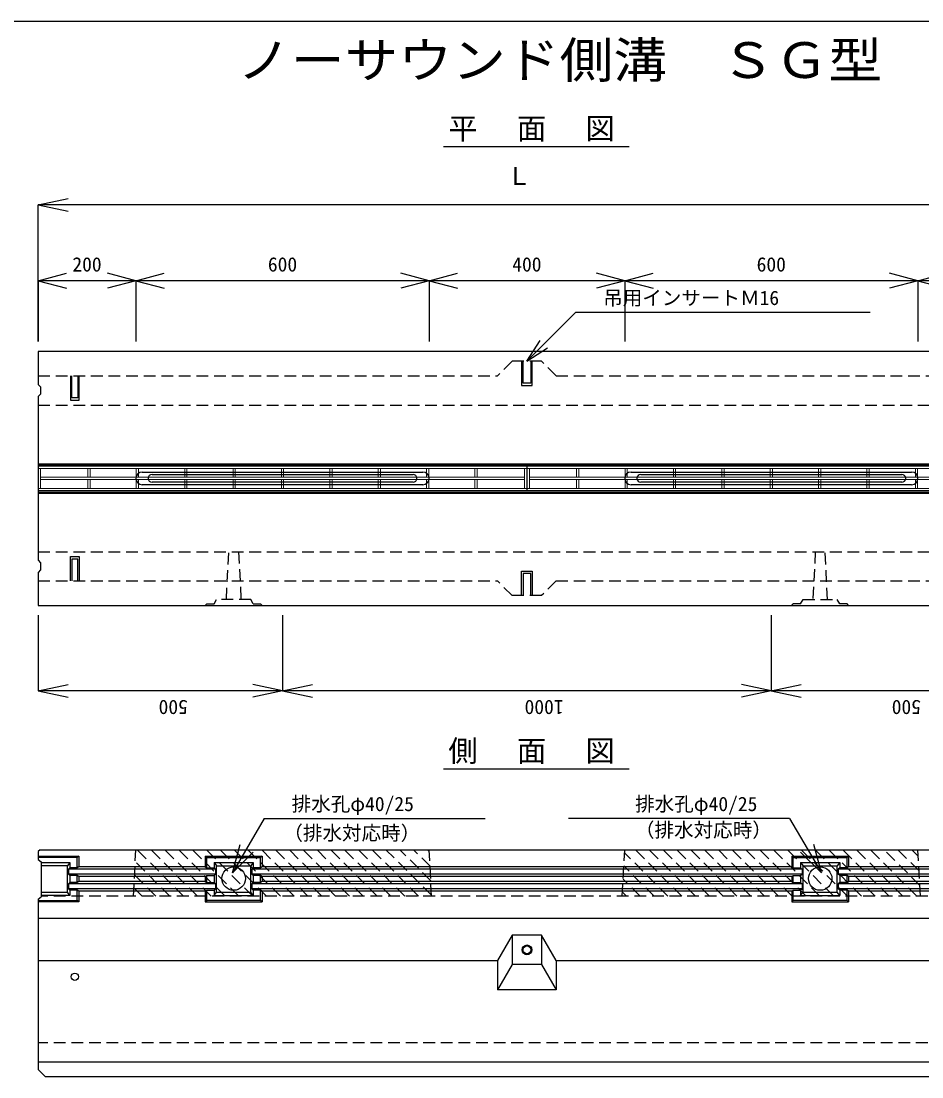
# Model space of a CAD drawing. Units: millimetres, scale not verified. Extents: x -2700 to 2700, y -1900 to 1800.
# Drawn here: x -1055 to 788, y -361 to 1800 of the extents above; entities that cross this region are included whole.
import ezdxf
from ezdxf.enums import TextEntityAlignment as Align

# ---------------------------------------------------------------- set-up
doc = ezdxf.new("R2010")
doc.units = ezdxf.units.MM
doc.header["$LTSCALE"] = 20
doc.linetypes.add('DASHED1', pattern=[1.8, 1.2, -0.6])
for name, color, linetype in [('0-1_1', 3, 'Continuous'), ('0-2_2', 4, 'Continuous'), ('F-0_240', 2, 'Continuous')]:
    doc.layers.add(name, color=color, linetype=linetype)
doc.layers.add('0-5_5', color=3, linetype='Continuous', lineweight=18)
doc.layers.add('0-6_6', color=2, linetype='Continuous', lineweight=18)
doc.styles.add('ＭＳ ゴシック', font='')
doc.styles.get('ＭＳ ゴシック').set_extended_font_data('MS Gothic')

# ---------------------------------------------------------------- blocks, each defined once
blk = doc.blocks.new('DC_GROUP_15')
at = {"layer": '0-6_6'}
for p, q in [((-2264.5, 1235), (-1265.5, 1235)), ((-1265.5, 1235), (-1265.5, 1185)), ((-2264.5, 1230.5), (-1265.5, 1230.5)), ((-2260, 1189.5), (-2260, 1230.5)), ((-2260, 1212.25), (-1270, 1212.25)), ((-2163.25, 1230.5), (-2163.25, 1212.25)), ((-2158.75, 1230.5), (-2158.75, 1212.25)), ((-2064.25, 1230.5), (-2064.25, 1212.25)), ((-2059.75, 1230.5), (-2059.75, 1212.25)), ((-1965.25, 1230.5), (-1965.25, 1212.25)), ((-1960.75, 1230.5), (-1960.75, 1212.25)), ((-1866.25, 1230.5), (-1866.25, 1212.25)), ((-1861.75, 1230.5), (-1861.75, 1212.25)), ((-1767.25, 1230.5), (-1767.25, 1212.25)), ((-1762.75, 1230.5), (-1762.75, 1212.25)), ((-1668.25, 1230.5), (-1668.25, 1212.25)), ((-1663.75, 1230.5), (-1663.75, 1212.25)), ((-1569.25, 1230.5), (-1569.25, 1212.25)), ((-1564.75, 1230.5), (-1564.75, 1212.25)), ((-1470.25, 1230.5), (-1470.25, 1212.25)), ((-1465.75, 1230.5), (-1465.75, 1212.25)), ((-1371.25, 1230.5), (-1371.25, 1212.25)), ((-1366.75, 1230.5), (-1366.75, 1212.25)), ((-1270, 1230.5), (-1270, 1189.5)), ((-1265.5, 1189.5), (-2264.5, 1189.5)), ((-2260, 1207.75), (-1270, 1207.75)), ((-2163.25, 1207.75), (-2163.25, 1189.5)), ((-2158.75, 1207.75), (-2158.75, 1189.5)), ((-2064.25, 1207.75), (-2064.25, 1189.5)), ((-2059.75, 1207.75), (-2059.75, 1189.5)), ((-1965.25, 1207.75), (-1965.25, 1189.5)), ((-1960.75, 1207.75), (-1960.75, 1189.5)), ((-1866.25, 1207.75), (-1866.25, 1189.5)), ((-1861.75, 1207.75), (-1861.75, 1189.5)), ((-1767.25, 1207.75), (-1767.25, 1189.5)), ((-1762.75, 1207.75), (-1762.75, 1189.5)), ((-1668.25, 1207.75), (-1668.25, 1189.5)), ((-1663.75, 1207.75), (-1663.75, 1189.5)), ((-1569.25, 1207.75), (-1569.25, 1189.5)), ((-1564.75, 1207.75), (-1564.75, 1189.5)), ((-1470.25, 1207.75), (-1470.25, 1189.5)), ((-1465.75, 1207.75), (-1465.75, 1189.5)), ((-1371.25, 1207.75), (-1371.25, 1189.5)), ((-1366.75, 1207.75), (-1366.75, 1189.5))]:
    blk.add_line(p, q, dxfattribs=at)
blk.add_lwpolyline([(-1265.5, 1185), (-2264.5, 1185), (-2264.5, 1235)], dxfattribs=at)
blk = doc.blocks.new('DC_GROUP_16')
at = {"layer": '0-6_6'}
for p, q in [((-1264.5, 1235), (-265.5, 1235)), ((-265.5, 1235), (-265.5, 1185)), ((-1264.5, 1230.5), (-265.5, 1230.5)), ((-1260, 1189.5), (-1260, 1230.5)), ((-1260, 1212.25), (-270, 1212.25)), ((-1163.25, 1230.5), (-1163.25, 1212.25)), ((-1158.75, 1230.5), (-1158.75, 1212.25)), ((-1064.25, 1230.5), (-1064.25, 1212.25)), ((-1059.75, 1230.5), (-1059.75, 1212.25)), ((-965.25, 1230.5), (-965.25, 1212.25)), ((-960.75, 1230.5), (-960.75, 1212.25)), ((-866.25, 1230.5), (-866.25, 1212.25)), ((-861.75, 1230.5), (-861.75, 1212.25)), ((-767.25, 1230.5), (-767.25, 1212.25)), ((-762.75, 1230.5), (-762.75, 1212.25)), ((-668.25, 1230.5), (-668.25, 1212.25)), ((-663.75, 1230.5), (-663.75, 1212.25)), ((-569.25, 1230.5), (-569.25, 1212.25)), ((-564.75, 1230.5), (-564.75, 1212.25)), ((-470.25, 1230.5), (-470.25, 1212.25)), ((-465.75, 1230.5), (-465.75, 1212.25)), ((-371.25, 1230.5), (-371.25, 1212.25)), ((-366.75, 1230.5), (-366.75, 1212.25)), ((-270, 1230.5), (-270, 1189.5)), ((-265.5, 1189.5), (-1264.5, 1189.5)), ((-1260, 1207.75), (-270, 1207.75)), ((-1163.25, 1207.75), (-1163.25, 1189.5)), ((-1158.75, 1207.75), (-1158.75, 1189.5)), ((-1064.25, 1207.75), (-1064.25, 1189.5)), ((-1059.75, 1207.75), (-1059.75, 1189.5)), ((-965.25, 1207.75), (-965.25, 1189.5)), ((-960.75, 1207.75), (-960.75, 1189.5)), ((-866.25, 1207.75), (-866.25, 1189.5)), ((-861.75, 1207.75), (-861.75, 1189.5)), ((-767.25, 1207.75), (-767.25, 1189.5)), ((-762.75, 1207.75), (-762.75, 1189.5)), ((-668.25, 1207.75), (-668.25, 1189.5)), ((-663.75, 1207.75), (-663.75, 1189.5)), ((-569.25, 1207.75), (-569.25, 1189.5)), ((-564.75, 1207.75), (-564.75, 1189.5)), ((-470.25, 1207.75), (-470.25, 1189.5)), ((-465.75, 1207.75), (-465.75, 1189.5)), ((-371.25, 1207.75), (-371.25, 1189.5)), ((-366.75, 1207.75), (-366.75, 1189.5))]:
    blk.add_line(p, q, dxfattribs=at)
blk.add_lwpolyline([(-265.5, 1185), (-1264.5, 1185), (-1264.5, 1235)], dxfattribs=at)

msp = doc.modelspace()

# ---------------------------------------------------------------- linework, layer by layer
at = {"layer": '0-1_1'}
for p, q in [((980, 1124.05), (-1020, 1124.05)), ((-1020, 1124.05), (-1020, 1056.55)), ((-1020, 1031.55), (-1020, 696.55)), ((-1020, 894.05), (980, 894.05)), ((-1020, 892.05), (980, 892.05)), ((-807, 877.05), (-233, 877.05)), ((-787, 872.05), (-253, 872.05)), ((193, 877.05), (767, 877.05)), ((213, 872.05), (747, 872.05)), ((-233, 851.05), (-807, 851.05)), ((-253, 856.05), (-787, 856.05)), ((767, 851.05), (193, 851.05)), ((747, 856.05), (213, 856.05)), ((980, 836.05), (-1020, 836.05)), ((-1020, 834.05), (980, 834.05)), ((-1020, 671.55), (-1020, 604.05)), ((-1020, 604.05), (980, 604.05)), ((-1016, 104.05), (-1020, 100.05)), ((-1020, 91.05), (-937, 91.05)), ((-940, 88.05), (-1020, 88.05)), ((-1016, 104.05), (976, 104.05)), ((-937, 91.05), (-940, 88.05)), ((-940, 67.05), (-940, 88.05)), ((-937, 91.05), (-937, 69.05)), ((-678, 91.05), (-675, 88.05)), ((-678, 91.05), (-678, 69.05)), ((-678, 91.05), (-562, 91.05)), ((-675, 67.05), (-675, 88.05)), ((-675, 88.05), (-565, 88.05)), ((-562, 91.05), (-565, 88.05)), ((-565, 67.05), (-565, 88.05)), ((-562, 91.05), (-562, 69.05)), ((522, 91.05), (525, 88.05)), ((522, 91.05), (522, 69.05)), ((522, 91.05), (638, 91.05)), ((525, 67.05), (525, 88.05)), ((525, 88.05), (635, 88.05)), ((638, 91.05), (635, 88.05)), ((635, 67.05), (635, 88.05)), ((638, 91.05), (638, 69.05)), ((-1014, 79.05), (-1014, 7.85)), ((-1014, 78.05), (-955, 78.05)), ((-955, 78.05), (-960, 71.05)), ((-955, 78.05), (-955, 67.05)), ((-678, 69.05), (-937, 69.05)), ((-660, 78.05), (-655, 71.05)), ((-660, 78.05), (-660, 67.05)), ((-660, 78.05), (-580, 78.05)), ((-655, 17.05), (-655, 71.05)), ((-655, 71.05), (-585, 71.05)), ((-580, 78.05), (-585, 71.05)), ((-585, 17.05), (-585, 71.05)), ((-580, 78.05), (-580, 67.05)), ((522, 69.05), (-562, 69.05)), ((540, 78.05), (545, 71.05)), ((540, 78.05), (540, 67.05)), ((540, 78.05), (620, 78.05)), ((545, 17.05), (545, 71.05)), ((545, 71.05), (615, 71.05)), ((620, 78.05), (615, 71.05)), ((615, 17.05), (615, 71.05)), ((620, 78.05), (620, 67.05)), ((897, 69.05), (638, 69.05)), ((-958, 64.05), (-958, 54.05)), ((-657, 64.05), (-958, 64.05)), ((-955, 51.05), (-958, 54.05)), ((-657, 54.05), (-958, 54.05)), ((-940, 51.05), (-955, 51.05)), ((-955, 51.05), (-955, 37.05)), ((-937, 49.05), (-940, 51.05)), ((-940, 37.05), (-940, 51.05)), ((-937, 49.05), (-937, 39.05)), ((-678, 49.05), (-937, 49.05)), ((-678, 49.05), (-675, 51.05)), ((-678, 49.05), (-678, 39.05)), ((-675, 51.05), (-660, 51.05)), ((-675, 37.05), (-675, 51.05)), ((-660, 51.05), (-657, 54.05)), ((-660, 51.05), (-660, 37.05)), ((-657, 64.05), (-657, 54.05)), ((-583, 64.05), (-583, 54.05)), ((543, 64.05), (-583, 64.05)), ((-580, 51.05), (-583, 54.05)), ((543, 54.05), (-583, 54.05)), ((-565, 51.05), (-580, 51.05)), ((-580, 51.05), (-580, 37.05)), ((-562, 49.05), (-565, 51.05)), ((-565, 37.05), (-565, 51.05)), ((-562, 49.05), (-562, 39.05)), ((522, 49.05), (-562, 49.05)), ((522, 49.05), (525, 51.05)), ((522, 49.05), (522, 39.05)), ((525, 51.05), (540, 51.05)), ((525, 37.05), (525, 51.05)), ((540, 51.05), (543, 54.05)), ((540, 51.05), (540, 37.05)), ((543, 64.05), (543, 54.05)), ((617, 64.05), (617, 54.05)), ((918, 64.05), (617, 64.05)), ((620, 51.05), (617, 54.05)), ((918, 54.05), (617, 54.05)), ((635, 51.05), (620, 51.05)), ((620, 51.05), (620, 37.05)), ((638, 49.05), (635, 51.05)), ((635, 37.05), (635, 51.05)), ((638, 49.05), (638, 39.05)), ((897, 49.05), (638, 49.05)), ((-958, 34.05), (-958, 24.05)), ((-657, 34.05), (-958, 34.05)), ((-657, 24.05), (-958, 24.05)), ((-678, 39.05), (-937, 39.05)), ((-657, 34.05), (-657, 24.05)), ((-583, 34.05), (-583, 24.05)), ((543, 34.05), (-583, 34.05)), ((543, 24.05), (-583, 24.05)), ((522, 39.05), (-562, 39.05)), ((543, 34.05), (543, 24.05)), ((617, 34.05), (617, 24.05)), ((918, 34.05), (617, 34.05)), ((918, 24.05), (617, 24.05)), ((897, 39.05), (638, 39.05)), ((-1020, 2.85), (-1014, 7.85)), ((-1020, 2.85), (-1020, -345.95)), ((-1020, 0.05), (-940, 0.05)), ((-955, 10.05), (-1014, 10.05)), ((-955, 10.05), (-960, 17.05)), ((-955, 21.05), (-955, 10.05)), ((-940, 0.05), (-940, 21.05)), ((-937, -2.95), (-940, 0.05)), ((-937, 19.05), (-937, -2.95)), ((-678, 19.05), (-937, 19.05)), ((-678, 19.05), (-678, -2.95)), ((-678, -2.95), (-675, 0.05)), ((-675, 0.05), (-675, 21.05)), ((-565, 0.05), (-675, 0.05)), ((-660, 21.05), (-660, 10.05)), ((-660, 10.05), (-655, 17.05)), ((-660, 10.05), (-580, 10.05)), ((-655, 17.05), (-585, 17.05)), ((-580, 10.05), (-585, 17.05)), ((-580, 21.05), (-580, 10.05)), ((-565, 0.05), (-565, 21.05)), ((-562, -2.95), (-565, 0.05)), ((-562, 19.05), (-562, -2.95)), ((522, 19.05), (-562, 19.05)), ((522, 19.05), (522, -2.95)), ((522, -2.95), (525, 0.05)), ((525, 0.05), (525, 21.05)), ((635, 0.05), (525, 0.05)), ((540, 21.05), (540, 10.05)), ((540, 10.05), (545, 17.05)), ((540, 10.05), (620, 10.05)), ((545, 17.05), (615, 17.05)), ((620, 10.05), (615, 17.05)), ((620, 21.05), (620, 10.05)), ((635, 0.05), (635, 21.05)), ((638, -2.95), (635, 0.05)), ((638, 19.05), (638, -2.95)), ((897, 19.05), (638, 19.05)), ((-937, -2.95), (-1020, -2.95)), ((-678, -2.95), (-562, -2.95)), ((522, -2.95), (638, -2.95)), ((-1020, -35.95), (980, -35.95)), ((-50, -70.59), (-80, -122.55)), ((-50, -70.59), (-50, -130.59)), ((10, -70.59), (-50, -70.59)), ((10, -70.59), (10, -130.59)), ((40, -122.55), (10, -70.59)), ((-1020, -122.55), (-80, -122.55)), ((-80, -122.55), (-80, -182.55)), ((40, -122.55), (40, -182.55)), ((40, -122.55), (980, -122.55)), ((-50, -130.59), (-80, -182.55)), ((10, -130.59), (-50, -130.59)), ((10, -130.59), (40, -182.55)), ((40, -182.55), (-80, -182.55)), ((980, -330.95), (-1020, -330.95)), ((-1005, -360.95), (-1020, -345.95)), ((965, -360.95), (-1005, -360.95))]:
    msp.add_line(p, q, dxfattribs=at)
at = {"layer": '0-1_1', "color": 7}
for p, q in [((-28, 1059.05), (-28, 1104.05)), ((-951, 1029.05), (-951, 1074.05)), ((-951, 699.05), (-951, 654.05)), ((-28, 669.05), (-28, 624.05))]:
    msp.add_line(p, q, dxfattribs=at)
at = {"layer": '0-1_1', "linetype": 'DASHED1'}
for p, q in [((40, 1074.05), (10, 1104.05)), ((-1020, 1074.05), (-80, 1074.05)), ((40, 1074.05), (980, 1074.05)), ((-1020, 1014.05), (980, 1014.05)), ((-1020, 714.05), (980, 714.05)), ((-635, 616.05), (-630, 714.05)), ((-610, 714.05), (-605, 616.05)), ((570, 714.05), (565, 616.05)), ((595, 616.05), (590, 714.05)), ((-1020, 654.05), (-80, 654.05)), ((40, 654.05), (10, 624.05)), ((40, 654.05), (980, 654.05)), ((-660, 607.05), (-655, 616.05)), ((-580, 607.05), (-565, 607.05)), ((-562, 604.05), (-565, 607.05)), ((522, 604.05), (525, 607.05)), ((540, 607.05), (525, 607.05)), ((620, 607.05), (615, 616.05)), ((-825, 9.05), (-820, 104.05)), ((-722.5, 9.05), (-817.5, 104.05)), ((-694.21, 9.05), (-789.21, 104.05)), ((-665.93, 9.05), (-760.93, 104.05)), ((-637.65, 9.05), (-732.65, 104.05)), ((-609.36, 9.05), (-704.36, 104.05)), ((-581.08, 9.05), (-676.08, 104.05)), ((-552.79, 9.05), (-647.79, 104.05)), ((-524.51, 9.05), (-619.51, 104.05)), ((-496.23, 9.05), (-591.23, 104.05)), ((-467.94, 9.05), (-562.94, 104.05)), ((-439.66, 9.05), (-534.66, 104.05)), ((-411.37, 9.05), (-506.37, 104.05)), ((-383.09, 9.05), (-478.09, 104.05)), ((-354.8, 9.05), (-449.8, 104.05)), ((-326.52, 9.05), (-421.52, 104.05)), ((-298.24, 9.05), (-393.23, 104.05)), ((-269.95, 9.05), (-364.95, 104.05)), ((-241.67, 9.05), (-336.67, 104.05)), ((-215.09, 10.76), (-308.38, 104.05)), ((-216.66, 40.62), (-280.1, 104.05)), ((-218.23, 70.47), (-251.81, 104.05)), ((-219.8, 100.33), (-223.53, 104.05)), ((-215, 9.05), (-220, 104.05)), ((175, 9.05), (180, 104.05)), ((268.38, 9.05), (179.67, 97.77)), ((296.67, 9.05), (201.67, 104.05)), ((324.95, 9.05), (229.95, 104.05)), ((353.24, 9.05), (258.24, 104.05)), ((381.52, 9.05), (286.52, 104.05)), ((409.81, 9.05), (314.81, 104.05)), ((438.09, 9.05), (343.09, 104.05)), ((466.37, 9.05), (371.37, 104.05)), ((494.66, 9.05), (399.66, 104.05)), ((522.94, 9.05), (427.94, 104.05)), ((551.23, 9.05), (456.23, 104.05)), ((579.51, 9.05), (484.51, 104.05)), ((607.8, 9.05), (512.8, 104.05)), ((636.08, 9.05), (541.08, 104.05)), ((664.36, 9.05), (569.36, 104.05)), ((692.65, 9.05), (597.65, 104.05)), ((720.93, 9.05), (625.93, 104.05)), ((749.22, 9.05), (654.22, 104.05)), ((777.5, 9.05), (682.5, 104.05)), ((783.85, 30.99), (710.79, 104.05)), ((782.27, 60.85), (739.07, 104.05)), ((780.7, 90.7), (767.35, 104.05)), ((785, 9.05), (780, 104.05)), ((-750.78, 9.05), (-821.29, 79.56)), ((240.1, 9.05), (178.26, 70.9)), ((-779.07, 9.05), (-822.7, 52.69)), ((211.82, 9.05), (176.84, 44.03)), ((-807.35, 9.05), (-824.12, 25.82)), ((980, 9.05), (-1014, 9.05)), ((183.53, 9.05), (175.43, 17.16)), ((980, -290.95), (-1020, -290.95))]:
    msp.add_line(p, q, dxfattribs=at)
for points in [[(10, 1104.05), (-50, 1104.05), (-80, 1074.05)], [(10, 624.05), (-50, 624.05), (-80, 654.05)], [(-678, 604.05), (-675, 607.05), (-660, 607.05)], [(-580, 607.05), (-585, 616.05), (-655, 616.05)], [(540, 607.05), (545, 616.05), (615, 616.05)], [(638, 604.05), (635, 607.05), (620, 607.05)]]:
    msp.add_lwpolyline(points, dxfattribs=at)
at = {"layer": '0-1_1', "color": 7}
for points in [[(-31, 1104.05), (-31, 1054.05), (-9, 1054.05), (-9, 1104.05)], [(-12, 1104.05), (-12, 1059.05), (-28, 1059.05)], [(-954, 1074.05), (-954, 1024.05), (-936, 1024.05), (-936, 1074.05)], [(-939, 1074.05), (-939, 1029.05), (-951, 1029.05)], [(-954, 654.05), (-954, 704.05), (-936, 704.05), (-936, 654.05)], [(-939, 654.05), (-939, 699.05), (-951, 699.05)], [(-31, 624.05), (-31, 674.05), (-9, 674.05), (-9, 624.05)], [(-12, 624.05), (-12, 669.05), (-28, 669.05)]]:
    msp.add_lwpolyline(points, dxfattribs=at)
at = {"layer": '0-1_1'}
for points in [[(-1020, 1056.55), (-1015, 1051.55), (-1015, 1036.55), (-1020, 1031.55)], [(-1020, 696.55), (-1015, 691.55), (-1015, 676.55), (-1020, 671.55)], [(-1020, 100.05), (-1020, 84.05), (-1014, 79.05)], [(-1014, 17.05), (-960, 17.05), (-960, 71.05), (-1014, 71.05)], [(-937, 69.05), (-940, 67.05), (-955, 67.05), (-958, 64.05)], [(-678, 69.05), (-675, 67.05), (-660, 67.05), (-657, 64.05)], [(-562, 69.05), (-565, 67.05), (-580, 67.05), (-583, 64.05)], [(522, 69.05), (525, 67.05), (540, 67.05), (543, 64.05)], [(638, 69.05), (635, 67.05), (620, 67.05), (617, 64.05)], [(-937, 39.05), (-940, 37.05), (-955, 37.05), (-958, 34.05)], [(-937, 19.05), (-940, 21.05), (-955, 21.05), (-958, 24.05)], [(-678, 39.05), (-675, 37.05), (-660, 37.05), (-657, 34.05)], [(-678, 19.05), (-675, 21.05), (-660, 21.05), (-657, 24.05)], [(-562, 39.05), (-565, 37.05), (-580, 37.05), (-583, 34.05)], [(-562, 19.05), (-565, 21.05), (-580, 21.05), (-583, 24.05)], [(522, 39.05), (525, 37.05), (540, 37.05), (543, 34.05)], [(522, 19.05), (525, 21.05), (540, 21.05), (543, 24.05)], [(638, 39.05), (635, 37.05), (620, 37.05), (617, 34.05)], [(638, 19.05), (635, 21.05), (620, 21.05), (617, 24.05)]]:
    msp.add_lwpolyline(points, dxfattribs=at)
for centre in [(-620, 44.95), (580, 44.95)]:
    msp.add_circle(centre, 24.02, dxfattribs=at)
at = {"layer": '0-1_1', "color": 7}
for centre, radius in [((-20, -100.95), 10), ((-20, -100.95), 8), ((-945, -155.95), 7.5)]:
    msp.add_circle(centre, radius, dxfattribs=at)
at = {"layer": '0-1_1'}
for centre, radius, start, end in [((-807, 864.05), 13, 90, 270), ((-787, 864.05), 8, 90, 270), ((-253, 864.05), 8, 270, 90), ((-233, 864.05), 13, 270, 90), ((193, 864.05), 13, 90, 270), ((213, 864.05), 8, 90, 270), ((747, 864.05), 8, 270, 90), ((767, 864.05), 13, 270, 90)]:
    msp.add_arc(centre, radius, start, end, dxfattribs=at)
at = {"layer": '0-2_2', "color": 7}
for p, q in [((-190.81, 1543.5), (189, 1543.5)), ((-1020, 1268.62), (-1020, 1144.05)), ((-820, 1268.62), (-820, 1144.05)), ((-220, 1268.62), (-220, 1144.05)), ((180, 1268.62), (180, 1144.05)), ((780, 1268.62), (780, 1144.05)), ((-20, 1104.06), (80, 1204.05)), ((-20, 1104.06), (7.23, 1145.99)), ((-20, 1104.06), (21.93, 1131.29)), ((-190.81, 269.58), (189, 269.58)), ((-557.4, 168.24), (-507.4, 168.24)), ((-507.4, 168.24), (-105.4, 168.24)), ((467.4, 168.24), (65.4, 168.24)), ((517.4, 168.24), (467.4, 168.24)), ((-622.68, 56.9), (-579.97, 99.04)), ((582.68, 56.9), (539.97, 99.04))]:
    msp.add_line(p, q, dxfattribs=at)
at = {"layer": '0-2_2'}
for p, q in [((-1020, 1424.05), (-958.87, 1437.05)), ((-1020, 1144.05), (-1020, 1424.05)), ((980, 1424.05), (-1020, 1424.05)), ((-1020, 1424.05), (-958.87, 1411.06)), ((-1020, 1268.62), (-962.04, 1284.15)), ((-820, 1268.62), (-877.95, 1284.15)), ((-820, 1268.62), (-762.04, 1284.15)), ((-220, 1268.62), (-277.95, 1284.15)), ((-220, 1268.62), (-162.04, 1284.15)), ((180, 1268.62), (122.05, 1284.15)), ((180, 1268.62), (237.96, 1284.15)), ((780, 1268.62), (837.96, 1284.15)), ((-820, 1268.62), (-1020, 1268.62)), ((-1020, 1268.62), (-962.04, 1253.09)), ((-820, 1268.62), (-877.95, 1253.09)), ((-220, 1268.62), (-820, 1268.62)), ((-820, 1268.62), (-762.04, 1253.09)), ((-220, 1268.62), (-277.95, 1253.09)), ((180, 1268.62), (-220, 1268.62)), ((-220, 1268.62), (-162.04, 1253.09)), ((180, 1268.62), (122.05, 1253.09)), ((780, 1268.62), (180, 1268.62)), ((180, 1268.62), (237.96, 1253.09)), ((780, 1268.62), (722.05, 1253.09)), ((780, 1268.62), (837.96, 1253.09)), ((-1020, 584.05), (-1020, 429.05)), ((-520, 584.05), (-520, 429.05)), ((480, 584.05), (480, 429.05)), ((-1020, 429.05), (-958.86, 442.05)), ((-520, 429.05), (-581.13, 442.05)), ((-520, 429.05), (-458.86, 442.05)), ((480, 429.05), (418.87, 442.05)), ((480, 429.05), (541.14, 442.05)), ((-520, 429.05), (-1020, 429.05)), ((-1020, 429.05), (-958.86, 416.06)), ((-520, 429.05), (-581.13, 416.06)), ((480, 429.05), (-520, 429.05)), ((-520, 429.05), (-458.86, 416.06)), ((480, 429.05), (418.87, 416.06)), ((980, 429.05), (480, 429.05)), ((480, 429.05), (541.14, 416.06))]:
    msp.add_line(p, q, dxfattribs=at)
msp.add_lwpolyline([(980, 1268.62), (780, 1268.62), (722.05, 1284.15)], dxfattribs=at)
at = {"layer": '0-2_2', "color": 7}
for points in [[(80, 1204.05), (130, 1204.05), (682, 1204.05)], [(-557.4, 168.24), (-622.68, 56.9), (-606.76, 114.75)], [(517.4, 168.24), (582.68, 56.9), (566.76, 114.75)]]:
    msp.add_lwpolyline(points, dxfattribs=at)
at = {"layer": '0-5_5'}
for p, q in [((-1020, 894.05), (980, 894.05)), ((-1020, 892.05), (980, 892.05)), ((-807, 877.05), (-233, 877.05)), ((-787, 872.05), (-253, 872.05)), ((193, 877.05), (767, 877.05)), ((213, 872.05), (747, 872.05)), ((-233, 851.05), (-807, 851.05)), ((-253, 856.05), (-787, 856.05)), ((767, 851.05), (193, 851.05)), ((747, 856.05), (213, 856.05)), ((980, 836.05), (-1020, 836.05)), ((-1020, 834.05), (980, 834.05))]:
    msp.add_line(p, q, dxfattribs=at)
for centre, radius, start, end in [((-807, 864.05), 13, 90, 270), ((-787, 864.05), 8, 90, 270), ((-253, 864.05), 8, 270, 90), ((-233, 864.05), 13, 270, 90), ((193, 864.05), 13, 90, 270), ((213, 864.05), 8, 90, 270), ((747, 864.05), 8, 270, 90), ((767, 864.05), 13, 270, 90)]:
    msp.add_arc(centre, radius, start, end, dxfattribs=at)
at = {"layer": 'F-0_240'}
msp.add_line((-2700, 1800), (2700, 1800), dxfattribs=at)

# ---------------------------------------------------------------- block references
at = {"layer": '0-5_5'}
for name in ['DC_GROUP_15', 'DC_GROUP_16']:
    msp.add_blockref(name, (1245, -345.95), dxfattribs=at)

# ---------------------------------------------------------------- texts
at = {"layer": '0-2_2', "color": 3, "style": 'ＭＳ ゴシック', "width": 1.1}
msp.add_text('ノーサウンド側溝\u3000ＳＧ型', height=73.31, dxfattribs=at).set_placement((-613.08, 1661.63), align=Align.BOTTOM_LEFT)
at = {"layer": '0-2_2', "style": 'ＭＳ ゴシック'}
for s, height, p in [('Ｌ', 36.66, (-61.02, 1453.46)), ('200', 29.33, (-950, 1278.62)), ('600', 29.33, (-550, 1278.62)), ('400', 29.33, (-50, 1278.62)), ('600', 29.33, (450, 1278.62)), ('吊用インサートＭ16', 29.33, (136, 1210.06)), ('排水孔φ40/25', 29.33, (-501.4, 174.24)), ('排水孔φ40/25', 29.33, (201.4, 174.24)), ('（排水対応時）', 29.33, (-518.33, 114.81)), ('（排水対応時）', 29.33, (201.06, 121.1))]:
    msp.add_text(s, height=height, dxfattribs=at).set_placement(p, align=Align.BOTTOM_LEFT)
for s, p in [('500', (-713.75, 419.05)), ('1000', (55, 419.05)), ('500', (786.25, 419.05))]:
    msp.add_text(s, height=29.33, rotation=180, dxfattribs=at).set_placement(p, align=Align.BOTTOM_LEFT)
at = {"layer": '0-2_2', "color": 7, "char_height": 43.99, "attachment_point": 7, "style": 'ＭＳ ゴシック'}
for s, insert in [('\\T1.17;平\u3000面\u3000図', (-180.81, 1553.5)), ('\\T1.17;側\u3000面\u3000図', (-180.81, 279.58))]:
    msp.add_mtext(s, dxfattribs=dict(at, insert=insert))

doc.saveas('drawing.dxf')
